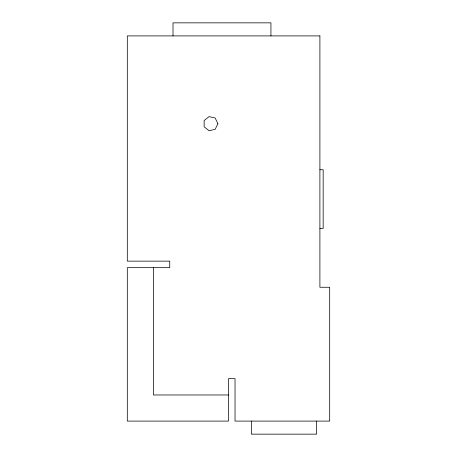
<?xml version="1.0" encoding="UTF-8"?>
<svg xmlns="http://www.w3.org/2000/svg" width="457" height="457" viewBox="0 0 457 457"><rect width="100%" height="100%" fill="white"/><g stroke="black" fill="none" stroke-linecap="round" stroke-linejoin="round"><path stroke-width="0.69" d="M319.9 169.741L323.162 169.741L323.162 228.5L319.9 228.5M228.5 394.979L153.421 394.979L153.421 267.671M316.638 421.091L316.638 434.15L251.35 434.15L251.35 421.091M270.938 35.909L270.938 22.85L173.009 22.85L173.009 35.909M217.898 123.67L215.173 129.331L209.049 130.725L204.142 126.812L204.142 120.534L209.049 116.621L215.173 118.015L217.898 123.67M319.9 35.909L127.309 35.909L127.309 261.141L169.741 261.141L169.741 267.671L127.309 267.671L127.309 421.091L228.5 421.091L228.5 378.659L235.029 378.659L235.029 421.091L329.691 421.091L329.691 287.259L319.9 287.259L319.9 35.909"/></g></svg>
